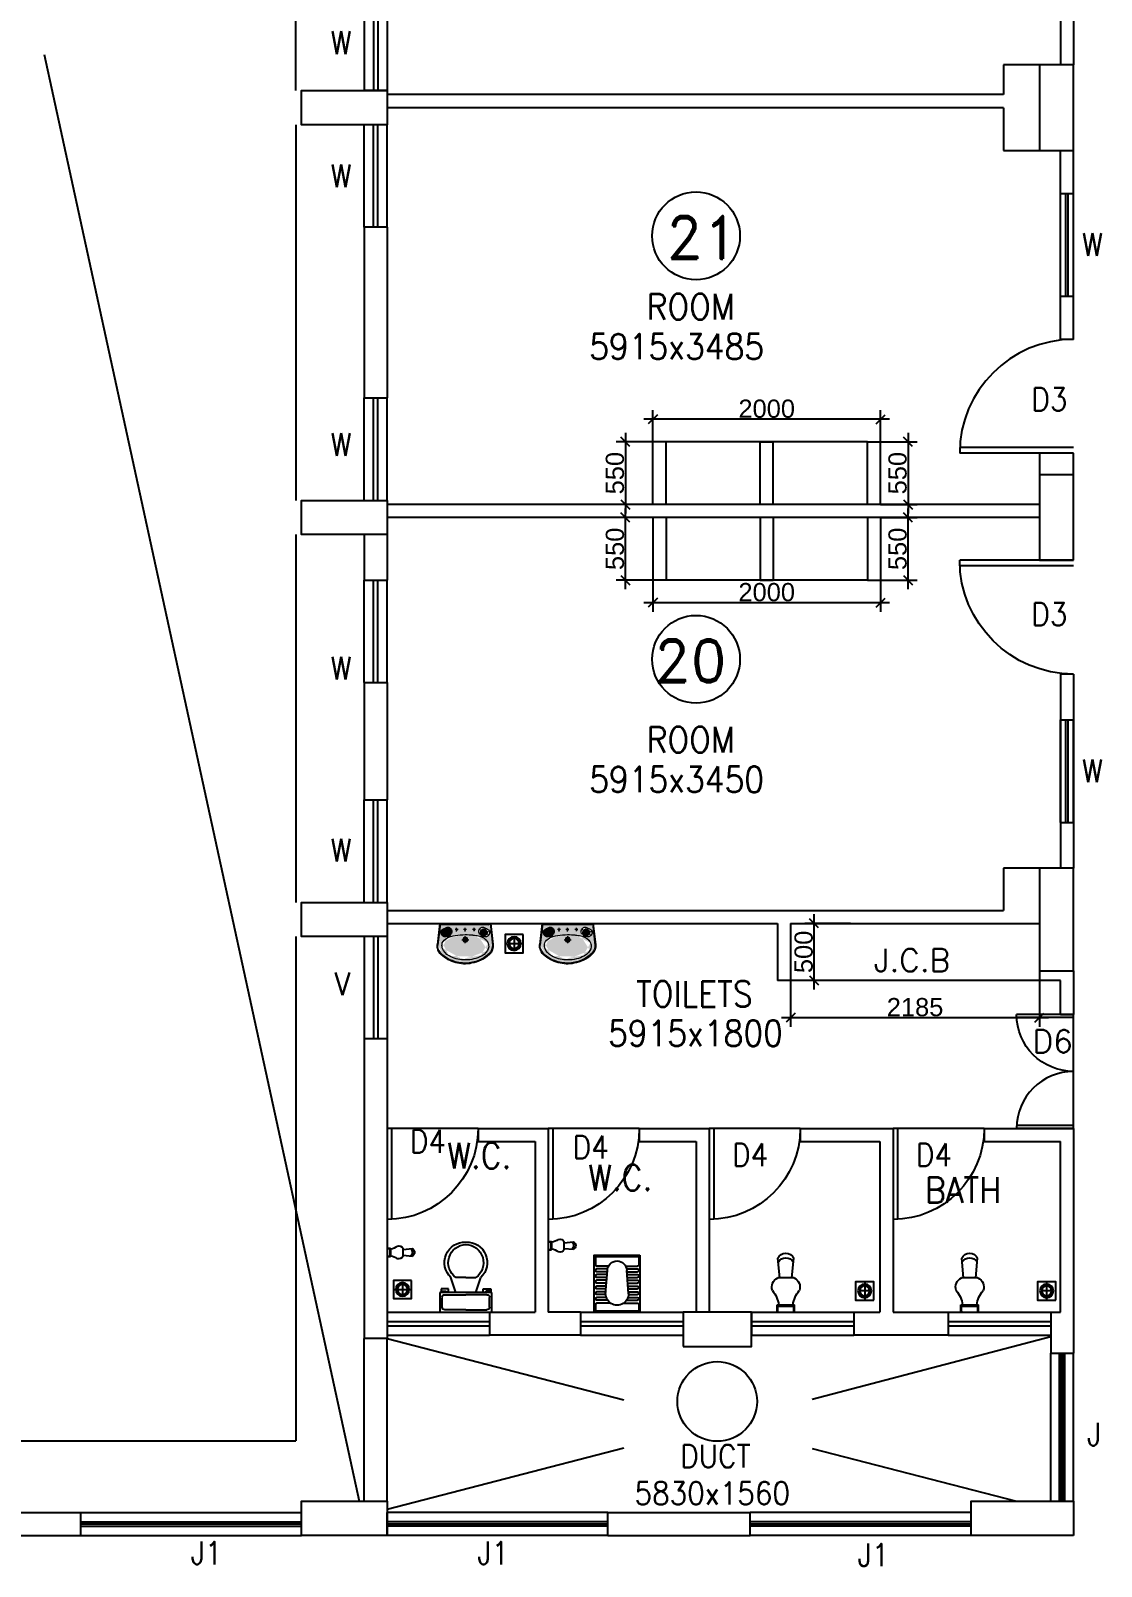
# Model space of a CAD drawing. Extents: x 10161149 to 10263331, y -3696053 to -3547728.
# Drawn here: x 10191881 to 10201285, y -3602214 to -3588727 of the extents above; entities that cross this region are included whole.
import ezdxf

# ---------------------------------------------------------------- set-up
doc = ezdxf.new("R2010")
doc.units = 0
doc.header["$MEASUREMENT"] = 0
doc.header["$PDMODE"] = 35
doc.linetypes.add('DASHED', pattern=[0.75, 0.5, -0.25])
doc.layers.get('0').update_dxf_attribs({"linetype": 'CONTINUOUS'})
doc.layers.get('Defpoints').update_dxf_attribs({"linetype": 'CONTINUOUS'})
for name, color, linetype in [('25', 6, 'CONTINUOUS'), ('35', 1, 'CONTINUOUS'), ('5', 3, 'CONTINUOUS'), ('COL', 2, 'CONTINUOUS'), ('DAS', 1, 'DASHED'), ('DIM', 8, 'CONTINUOUS'), ('dim1', 5, 'CONTINUOUS'), ('DOOR', 31, 'CONTINUOUS'), ('EWC', 5, 'CONTINUOUS'), ('Exi. Walls', 170, 'CONTINUOUS'), ('floor trap', 9, 'CONTINUOUS'), ('Furn-Hat', 145, 'CONTINUOUS'), ('GR', 1, 'CONTINUOUS'), ('SUNSHADE', 7, 'CONTINUOUS'), ('tap', 8, 'CONTINUOUS'), ('Toi-Euip', 8, 'CONTINUOUS'), ('TXW', 6, 'CONTINUOUS'), ('Venti', 161, 'CONTINUOUS'), ('waste water pipe', 180, 'CONTINUOUS'), ('Window', 4, 'CONTINUOUS')]:
    doc.layers.add(name, color=color, linetype=linetype)
doc.layers.add('toi-fix', color=46, linetype='CONTINUOUS', lineweight=18)
doc.styles.add('RD', font='ROMAND')
doc.styles.add('ROMANS', font='arial.ttf')
doc.styles.get("Standard").update_dxf_attribs({"font": 'romans.shx'})
doc.dimstyles.new('int. dim', dxfattribs={"dimtxt": 160, "dimasz": 80, "dimexe": 80, "dimexo": 0, "dimgap": 10, "dimtad": 1, "dimdec": 0, "dimzin": 12, "dimdsep": 46, "dimtxsty": 'ROMANS', "dimblk": 'OBLIQUE', "dimcen": 1.5, "dimdle": 80, "dimclrd": 5, "dimclre": 5, "dimclrt": 4, "dimadec": 0, "dimazin": 0, "dimtfac": 1, "dimtdec": 0, "dimtix": 1, "dimtmove": 2, "dimatfit": 3, "dimfxl": 1, "dimtolj": 1, "dimtzin": 0, "dimlwd": -1, "dimlwe": -1, "dimarcsym": 0})

# ---------------------------------------------------------------- blocks, each defined once
blk = doc.blocks.new('DOORP')
at = {"layer": 'DOOR'}
for p, q in [((0, 0), (0, 1)), ((0.05, 0), (0.05, 0.999))]:
    blk.add_line(p, q, dxfattribs=at)
at = {"layer": 'DOOR', "color": 145}
blk.add_arc((0, 0), 1, 0, 90, dxfattribs=at)
blk = doc.blocks.new('VENTP')
at = {"layer": 'Venti'}
for p, q in [((0, 0), (0, 1)), ((0, 1), (1, 1)), ((1, 0), (1, 1)), ((0, 0), (1, 0))]:
    blk.add_line(p, q, dxfattribs=at)
at = {"layer": 'Venti', "ltscale": 2}
for p, q in [((0, 0.6), (1, 0.6)), ((0, 0.4), (1, 0.4))]:
    blk.add_line(p, q, dxfattribs=at)
blk = doc.blocks.new('2')
at = {"layer": 'Furn-Hat'}
h = blk.add_hatch(color=200, dxfattribs=at)
h.set_gradient(color1=(176, 43, 238), color2=(222, 165, 248), one_color=1, tint=0.81, name='SPHERICAL')
edge = h.paths.add_edge_path()
edge.add_ellipse((0.83, 2.39), major_axis=(0, 2.74), ratio=1, start_angle=253.1333, end_angle=282.8458)
edge.add_ellipse((0.66, 2.28), major_axis=(0, 2.87), ratio=1, start_angle=226.9131, end_angle=256.353, ccw=False)
edge.add_ellipse((1.97, 1.03), major_axis=(0, 1.06), ratio=1, start_angle=191.403, end_angle=227.6151, ccw=False)
edge.add_ellipse((1.95, 0.79), major_axis=(-0.001, 0.832), ratio=1, start_angle=172.9435, end_angle=196.7003, ccw=False)
edge.add_line((1.85, -0.04), (0, 0.17))
edge.add_ellipse((-0.15, 0.37), major_axis=(0, 0.247), ratio=1, start_angle=216.2128, end_angle=239.0995)
edge.add_line((0.07, 0.24), (1.91, 0.03))
edge.add_ellipse((1.98, 0.81), major_axis=(0, 0.781), ratio=1, start_angle=174.8376, end_angle=213.1867)
edge.add_ellipse((1.82, 1.24), major_axis=(0, 1.23), ratio=1, start_angle=208.7339, end_angle=238.1069)
edge.add_ellipse((1.35, 1.89), major_axis=(0, 2), ratio=1, start_angle=229.2631, end_angle=252.9591)
edge.add_ellipse((0.45, 2.43), major_axis=(0, 3.03), ratio=1, start_angle=248.1478, end_angle=293.8025)
edge.add_ellipse((0.67, 2.61), major_axis=(0, 2.75), ratio=1, start_angle=292.3386, end_angle=313.7886)
edge.add_ellipse((1.96, 3.88), major_axis=(0.001, 0.944), ratio=1, start_angle=311.9795, end_angle=362.8452)
edge.add_line((1.91, 4.83), (0.06, 4.62))
edge.add_ellipse((-0.22, 4.44), major_axis=(0, 0.335), ratio=1, start_angle=301.9908, end_angle=318.3316)
edge.add_line((0, 4.69), (1.85, 4.9))
edge.add_ellipse((1.98, 3.91), major_axis=(0, 0.995), ratio=1, start_angle=311.3713, end_angle=367.5939, ccw=False)
edge.add_ellipse((0.6, 2.54), major_axis=(0, 2.94), ratio=1, start_angle=278.9603, end_angle=313.5987, ccw=False)
h = blk.add_hatch(color=200, dxfattribs=at)
h.set_gradient(color1=(176, 43, 238), color2=(222, 165, 248), one_color=1, tint=0.81, name='INVCYLINDER')
edge = h.paths.add_edge_path()
edge.add_ellipse((-0.15, 0.37), major_axis=(0, 0.247), ratio=1, start_angle=239.0995, end_angle=258.8462, ccw=False)
edge.add_line((0.07, 0.24), (0, 0.25))
edge.add_line((0, 0.25), (0, 4.61))
edge.add_line((0, 4.61), (0.06, 4.62))
edge.add_ellipse((-0.22, 4.44), major_axis=(0, 0.335), ratio=1, start_angle=279.6212, end_angle=301.9908, ccw=False)
edge.add_line((0.11, 4.5), (0.1, 0.32))
h = blk.add_hatch(color=201, dxfattribs=at)
h.set_gradient(color1=(213, 142, 246), color2=(222, 165, 248), one_color=1, tint=0.81, name='SPHERICAL')
edge = h.paths.add_edge_path()
edge.add_ellipse((-0.22, 4.44), major_axis=(0, 0.335), ratio=1, start_angle=279.6212, end_angle=301.9908)
edge.add_line((0.06, 4.62), (1.91, 4.83))
edge.add_ellipse((1.96, 3.88), major_axis=(0.001, 0.944), ratio=1, start_angle=311.9795, end_angle=362.8452, ccw=False)
edge.add_ellipse((0.67, 2.61), major_axis=(0, 2.75), ratio=1, start_angle=292.3386, end_angle=313.7886, ccw=False)
edge.add_ellipse((0.45, 2.43), major_axis=(0, 3.03), ratio=1, start_angle=248.1478, end_angle=293.8025, ccw=False)
edge.add_ellipse((1.35, 1.89), major_axis=(0, 2), ratio=1, start_angle=229.2631, end_angle=252.9591, ccw=False)
edge.add_ellipse((1.82, 1.24), major_axis=(0, 1.23), ratio=1, start_angle=208.7339, end_angle=238.1069, ccw=False)
edge.add_ellipse((1.98, 0.81), major_axis=(0, 0.781), ratio=1, start_angle=174.8376, end_angle=213.1867, ccw=False)
edge.add_line((1.91, 0.03), (0.07, 0.24))
edge.add_ellipse((-0.15, 0.37), major_axis=(0, 0.247), ratio=1, start_angle=239.0995, end_angle=258.8462)
edge.add_line((0.1, 0.32), (0.11, 4.5))
edge = h.paths.add_edge_path(flags=16)
edge.add_ellipse((0.54, 1.68), major_axis=(0.0002, 0.0643), ratio=1, start_angle=0, end_angle=360, ccw=False)
edge = h.paths.add_edge_path(flags=16)
edge.add_ellipse((0.75, 0.77), major_axis=(0.001, 0.492), ratio=1, start_angle=372.9151, end_angle=415.0496)
edge.add_ellipse((0.66, 0.93), major_axis=(0, 0.34), ratio=1, start_angle=68.6534, end_angle=118.0903)
edge.add_ellipse((1.55, 1.19), major_axis=(0, 1.26), ratio=1, start_angle=109.4436, end_angle=129.259)
edge.add_ellipse((0.76, 0.48), major_axis=(0, 0.207), ratio=1, start_angle=116.7852, end_angle=207.4853)
edge.add_ellipse((0.68, 0.84), major_axis=(0.003, 0.569), ratio=1, start_angle=198.6155, end_angle=235.2982)
edge.add_ellipse((1.01, 0.63), major_axis=(0, 0.179), ratio=1, start_angle=230.4595, end_angle=309.5311)
edge.add_arc((1.2, 0.8), 0.086, 143.8926, 223.9597, ccw=False)
edge.add_arc((1.21, 0.82), 0.0872, 59.6713, 155.4896, ccw=False)
edge.add_ellipse((2.73, 1.67), major_axis=(0, 1.67), ratio=1, start_angle=108.7156, end_angle=120.4399)
edge.add_ellipse((2.03, 1.15), major_axis=(0, 0.801), ratio=1, start_angle=113.6541, end_angle=156.3424)
edge.add_ellipse((1.91, 1.34), major_axis=(0, 0.947), ratio=1, start_angle=167.3152, end_angle=194.3844)
edge.add_ellipse((1.73, 1.61), major_axis=(0, 1.26), ratio=1, start_angle=199.4142, end_angle=242.3113)
edge.add_ellipse((0.73, 2.3), major_axis=(0, 2.47), ratio=1, start_angle=238.946, end_angle=269.4836)
edge.add_ellipse((0.23, 2.48), major_axis=(0, 2.98), ratio=1, start_angle=266.1625, end_angle=294.5971)
edge.add_ellipse((1.64, 3.2), major_axis=(0, 1.4), ratio=1, start_angle=291.6011, end_angle=328.054)
edge.add_ellipse((2, 3.79), major_axis=(0, 0.709), ratio=1, start_angle=327.5861, end_angle=383.2162)
edge.add_ellipse((2.18, 3.44), major_axis=(0, 1.1), ratio=1, start_angle=384.9893, end_angle=432.0066)
edge.add_arc((1.21, 4.06), 0.0773, 202.0693, 284.8477, ccw=False)
edge.add_arc((1.2, 4.08), 0.086, 136.0403, 216.1074, ccw=False)
edge.add_ellipse((1.01, 4.25), major_axis=(0, 0.179), ratio=1, start_angle=230.4689, end_angle=309.5405)
edge.add_ellipse((0.68, 4.04), major_axis=(-0.003, 0.569), ratio=1, start_angle=304.7018, end_angle=341.3845)
edge.add_ellipse((0.76, 4.4), major_axis=(0, 0.207), ratio=1, start_angle=332.4116, end_angle=423.1117)
edge.add_ellipse((1.55, 3.69), major_axis=(0.01, 1.26), ratio=1, start_angle=411.1189, end_angle=430.9342)
edge.add_ellipse((0.66, 3.95), major_axis=(0, 0.34), ratio=1, start_angle=61.9097, end_angle=111.3466)
edge.add_ellipse((0.75, 4.11), major_axis=(0.003, 0.492), ratio=1, start_angle=125.3669, end_angle=167.5014)
edge.add_ellipse((0.73, 3.94), major_axis=(0, 0.319), ratio=1, start_angle=163.9108, end_angle=209.8663)
edge.add_ellipse((1.14, 3.59), major_axis=(-0.002, 0.268), ratio=1, start_angle=387.9183, end_angle=433.2607, ccw=False)
edge.add_ellipse((1.07, 3.77), major_axis=(0, 0.0739), ratio=1, start_angle=281.3136, end_angle=401.6955, ccw=False)
edge.add_ellipse((2.18, 3.44), major_axis=(0, 1.1), ratio=1, start_angle=432.0066, end_angle=441.9912)
edge.add_ellipse((3.97, 2.89), major_axis=(0, 2.96), ratio=1, start_angle=436.108, end_angle=445.7027)
edge.add_ellipse((8.3, 2.4), major_axis=(0, 7.32), ratio=1, start_angle=444.4585, end_angle=449.7636)
edge.add_ellipse((8.98, 2.78), major_axis=(0.01, 8.01), ratio=1, start_angle=92.5395, end_angle=98.8367)
edge.add_ellipse((2.73, 1.67), major_axis=(0, 1.67), ratio=1, start_angle=94.0582, end_angle=108.7156)
edge.add_ellipse((1.07, 1.13), major_axis=(-0.0003, 0.0855), ratio=1, start_angle=142.4726, end_angle=276.6239, ccw=False)
edge.add_ellipse((1.14, 1.3), major_axis=(0.002, 0.268), ratio=1, start_angle=106.7393, end_angle=152.0817, ccw=False)
edge.add_ellipse((0.73, 0.94), major_axis=(-0.001, 0.319), ratio=1, start_angle=329.9021, end_angle=375.8576)
edge = h.paths.add_edge_path(flags=16)
edge.add_ellipse((0.54, 2.42), major_axis=(0.0008, 0.0643), ratio=1, start_angle=0, end_angle=360, ccw=False)
edge = h.paths.add_edge_path(flags=0)
edge.add_ellipse((1.43, 2.44), major_axis=(0, 0.216), ratio=1, start_angle=0, end_angle=360, ccw=False)
edge = h.paths.add_edge_path(flags=0)
edge.add_ellipse((1.43, 2.44), major_axis=(-0.001, 0.155), ratio=1, start_angle=0, end_angle=360, ccw=False)
edge = h.paths.add_edge_path(flags=0)
edge.add_ellipse((1.43, 2.44), major_axis=(0, 0.109), ratio=1, start_angle=0, end_angle=360, ccw=False)
edge = h.paths.add_edge_path(flags=16)
edge.add_ellipse((0.54, 3.22), major_axis=(0.0002, 0.0643), ratio=1, start_angle=0, end_angle=360, ccw=False)
h = blk.add_hatch(color=254, dxfattribs=at)
h.set_gradient(color1=(234, 198, 250), color2=(223, 166, 247), one_color=1, tint=0.81, name='SPHERICAL')
edge = h.paths.add_edge_path()
edge.add_ellipse((1.07, 3.77), major_axis=(0, 0.0739), ratio=1, start_angle=281.3136, end_angle=401.6955)
edge.add_ellipse((1.14, 3.59), major_axis=(-0.002, 0.268), ratio=1, start_angle=387.9183, end_angle=433.2607)
edge.add_ellipse((0.73, 3.94), major_axis=(0, 0.319), ratio=1, start_angle=163.9108, end_angle=209.8663, ccw=False)
edge.add_ellipse((0.75, 4.11), major_axis=(0.003, 0.492), ratio=1, start_angle=125.3669, end_angle=167.5014, ccw=False)
edge.add_ellipse((0.66, 3.95), major_axis=(0, 0.34), ratio=1, start_angle=61.9097, end_angle=111.3466, ccw=False)
edge.add_ellipse((1.55, 3.69), major_axis=(0.01, 1.26), ratio=1, start_angle=411.1189, end_angle=430.9342, ccw=False)
edge.add_ellipse((0.76, 4.4), major_axis=(0, 0.207), ratio=1, start_angle=332.4116, end_angle=423.1117, ccw=False)
edge.add_ellipse((0.68, 4.04), major_axis=(-0.003, 0.569), ratio=1, start_angle=304.7018, end_angle=341.3845, ccw=False)
edge.add_ellipse((1.01, 4.25), major_axis=(0, 0.179), ratio=1, start_angle=230.4689, end_angle=309.5405, ccw=False)
edge.add_arc((1.2, 4.08), 0.086, 136.0403, 216.1074)
edge.add_arc((1.21, 4.06), 0.0773, 202.0693, 284.8477)
edge.add_ellipse((2.18, 3.44), major_axis=(0, 1.1), ratio=1, start_angle=384.9893, end_angle=432.0066)
h = blk.add_hatch(color=254, dxfattribs=at)
h.set_gradient(color1=(234, 198, 250), color2=(223, 166, 247), one_color=1, tint=0.81, name='SPHERICAL')
edge = h.paths.add_edge_path()
edge.add_ellipse((1.64, 3.2), major_axis=(0, 1.4), ratio=1, start_angle=291.6011, end_angle=328.054)
edge.add_ellipse((0.23, 2.48), major_axis=(0, 2.98), ratio=1, start_angle=266.1625, end_angle=294.5971, ccw=False)
edge.add_ellipse((0.73, 2.3), major_axis=(0, 2.47), ratio=1, start_angle=238.946, end_angle=269.4836, ccw=False)
edge.add_ellipse((1.73, 1.61), major_axis=(0, 1.26), ratio=1, start_angle=199.4142, end_angle=242.3113, ccw=False)
edge.add_ellipse((1.91, 1.34), major_axis=(0, 0.947), ratio=1, start_angle=167.3152, end_angle=194.3844, ccw=False)
edge.add_ellipse((2.03, 1.15), major_axis=(0, 0.801), ratio=1, start_angle=113.6541, end_angle=156.3424, ccw=False)
edge.add_ellipse((2.73, 1.67), major_axis=(0, 1.67), ratio=1, start_angle=94.0582, end_angle=120.4399, ccw=False)
edge.add_ellipse((8.98, 2.78), major_axis=(0.01, 8.01), ratio=1, start_angle=92.5395, end_angle=98.8367, ccw=False)
edge.add_ellipse((8.3, 2.4), major_axis=(0, 7.32), ratio=1, start_angle=444.4585, end_angle=449.7636, ccw=False)
edge.add_ellipse((3.97, 2.89), major_axis=(0, 2.96), ratio=1, start_angle=436.108, end_angle=445.7027, ccw=False)
edge.add_ellipse((2.18, 3.44), major_axis=(0, 1.1), ratio=1, start_angle=384.9893, end_angle=441.9912, ccw=False)
edge.add_ellipse((2, 3.79), major_axis=(0, 0.709), ratio=1, start_angle=327.5861, end_angle=383.2162, ccw=False)
edge = h.paths.add_edge_path(flags=16)
edge.add_ellipse((1.43, 2.44), major_axis=(0, 0.216), ratio=1, start_angle=0, end_angle=360, ccw=False)
edge = h.paths.add_edge_path(flags=0)
edge.add_ellipse((1.43, 2.44), major_axis=(-0.001, 0.155), ratio=1, start_angle=0, end_angle=360, ccw=False)
edge = h.paths.add_edge_path(flags=0)
edge.add_ellipse((1.43, 2.44), major_axis=(0, 0.109), ratio=1, start_angle=0, end_angle=360, ccw=False)
h = blk.add_hatch(color=254, dxfattribs=at)
h.set_gradient(color1=(234, 198, 250), color2=(223, 166, 247), one_color=1, tint=0.81, name='SPHERICAL')
edge = h.paths.add_edge_path()
edge.add_ellipse((1.55, 1.19), major_axis=(0, 1.26), ratio=1, start_angle=109.4436, end_angle=129.259)
edge.add_ellipse((0.76, 0.48), major_axis=(0, 0.207), ratio=1, start_angle=116.7852, end_angle=207.4853)
edge.add_ellipse((0.68, 0.84), major_axis=(0.003, 0.569), ratio=1, start_angle=198.6155, end_angle=235.2982)
edge.add_ellipse((1.01, 0.63), major_axis=(0, 0.179), ratio=1, start_angle=230.4595, end_angle=309.5311)
edge.add_arc((1.2, 0.8), 0.086, 143.8926, 223.9597, ccw=False)
edge.add_arc((1.21, 0.82), 0.0872, 59.6713, 155.4896, ccw=False)
edge.add_ellipse((2.73, 1.67), major_axis=(0, 1.67), ratio=1, start_angle=108.7156, end_angle=120.4399, ccw=False)
edge.add_ellipse((1.07, 1.13), major_axis=(-0.0003, 0.0855), ratio=1, start_angle=142.4726, end_angle=276.6239, ccw=False)
edge.add_ellipse((1.14, 1.3), major_axis=(0.002, 0.268), ratio=1, start_angle=106.7393, end_angle=152.0817, ccw=False)
edge.add_ellipse((0.73, 0.94), major_axis=(-0.001, 0.319), ratio=1, start_angle=329.9021, end_angle=375.8576)
edge.add_ellipse((0.75, 0.77), major_axis=(0.001, 0.492), ratio=1, start_angle=372.9151, end_angle=415.0496)
edge.add_ellipse((0.66, 0.93), major_axis=(0, 0.34), ratio=1, start_angle=68.6534, end_angle=118.0903)
at = {"layer": 'toi-fix', "color": 7}
for p, q in [((0, 4.69), (1.85, 4.9)), ((0, 4.61), (1.91, 4.83)), ((0, 0.17), (0, 4.69)), ((0.1, 0.32), (0.11, 4.5)), ((0.67, 3.22), (0.39, 3.22)), ((0.54, 3.34), (0.54, 3.08)), ((1.43, 2.14), (1.43, 2.74)), ((0.72, 2.42), (0.39, 2.42)), ((0.72, 1.68), (0.39, 1.68)), ((0.54, 2.55), (0.54, 2.28)), ((0.54, 1.8), (0.54, 1.54)), ((1.73, 2.44), (1.12, 2.44)), ((0, 0.25), (1.91, 0.03)), ((0, 0.17), (1.85, -0.04))]:
    blk.add_line(p, q, dxfattribs=at)
at = {"layer": 'toi-fix', "color": 7, "extrusion": (0, 0, -1)}
for centre, major_axis, start_param, end_param in [((-0.22, 4.44), (0, 0.335), 0.727251, 1.402875), ((0.66, 3.95), (0, 0.34), 4.33982, 5.202657), ((1.55, 3.69), (0.01, 1.26), -1.238036, -0.892193), ((0.76, 4.4), (0, 0.207), -1.101507, 0.481509), ((0.68, 4.04), (-0.003, 0.569), 0.324902, 0.965135), ((2.18, 3.44), (0, 1.1), -1.431017, -0.436146), ((1.2, 4.08), (-0.0608, 0.0608), 4.867594, 6.265028), ((1.01, 4.25), (0, 0.179), 0.880684, 2.260744), ((2, 3.79), (0, 0.709), -0.405199, 0.56573), ((1.98, 3.91), (0, 0.995), -0.132539, 0.848731), ((1.96, 3.88), (0.001, 0.944), -0.049658, 0.838116), ((1.64, 3.2), (0, 1.4), 0.557563, 1.193786), ((0.67, 2.61), (0, 2.75), 0.806541, 1.180915), ((0.6, 2.54), (0, 2.94), 0.809856, 1.41441), ((0.75, 4.11), (0.003, 0.492), 3.359735, 4.09512), ((0.54, 3.22), (0.0002, 0.0643), 3.139035, 9.42222), ((0.73, 3.94), (0, 0.319), 2.620328, 3.422401), ((1.14, 3.59), (-0.002, 0.268), -1.278641, -0.487266), ((8.3, 2.4), (0, 7.32), -1.56667, -1.474079), ((1.07, 3.77), (0, 0.0739), -0.727724, 1.373337), ((3.97, 2.89), (0, 2.96), -1.495794, -1.328336), ((1.21, 4.06), (0.0547, 0.0547), 2.097053, 3.541809), ((0.23, 2.48), (0, 2.98), 1.141495, 1.637774), ((0.45, 2.43), (0, 3.03), 1.155365, 1.952189), ((0.83, 2.39), (0, 2.74), 1.346594, 1.865175), ((0.54, 1.68), (0.0002, 0.0643), 3.139035, 9.42222), ((0.54, 2.42), (0.0008, 0.0643), 3.12883, 9.412015), ((8.98, 2.78), (0.01, 8.01), 4.558159, 4.668067), ((2.73, 1.67), (0, 1.67), 4.181112, 4.641559), ((1.43, 2.44), (0, 0.216), 3.141254, 9.424439), ((1.43, 2.44), (-0.001, 0.155), 3.145308, 9.428493), ((1.43, 2.44), (0, 0.109), 3.142047372431534, 9.42523267961112), ((0.66, 2.28), (0, 2.87), 1.808981, 2.322804), ((0.73, 2.3), (0, 2.47), 1.579809, 2.112792), ((-0.15, 0.37), (0, 0.247), 1.765467, 2.50956), ((0.66, 0.93), (0, 0.34), 4.222121, 5.084958), ((0.75, 0.77), (0.001, 0.492), -0.960797, -0.225412), ((1.55, 1.19), (0, 1.26), 4.027191, 4.373034), ((0.76, 0.48), (0, 0.207), 2.661884, 4.2449), ((0.73, 0.94), (-0.001, 0.319), -0.276767, 0.525307), ((0.68, 0.84), (0.003, 0.569), 2.176458, 2.816691), ((1.14, 1.3), (0.002, 0.268), 3.628858, 4.420234), ((1.07, 1.13), (-0.0003, 0.0855), 1.455188, 3.796569), ((1.2, 0.8), (-0.0608, 0.0608), 4.730546, 6.12798), ((1.21, 0.82), (0.0617, 0.0617), 4.354779, 6.027124), ((1.01, 0.63), (0, 0.179), 0.880848, 2.260908), ((2.03, 1.15), (0, 0.801), 3.554495, 4.299548), ((1.91, 1.34), (0, 0.947), 2.890537, 3.362984), ((1.98, 0.81), (0, 0.781), 2.562376, 3.231693), ((1.73, 1.61), (0, 1.26), 2.054055, 2.802751), ((1.97, 1.03), (0, 1.06), 2.310552, 2.942572), ((1.82, 1.24), (0, 1.23), 2.127435, 2.640092), ((1.35, 1.89), (0, 2), 1.868215, 2.281789), ((1.95, 0.79), (-0.001, 0.832), 2.850118, 3.264751)]:
    blk.add_ellipse(centre, major_axis=major_axis, ratio=1, start_param=start_param, end_param=end_param, dxfattribs=at)
blk = doc.blocks.new('WINP')
at = {"layer": 'Window'}
for p, q in [((0, 0), (0, 1)), ((0, 1), (1, 1)), ((1, 0), (1, 1)), ((0, 0.6), (1, 0.6)), ((0, 0.4), (1, 0.4)), ((0, 0), (1, 0))]:
    blk.add_line(p, q, dxfattribs=at)
blk = doc.blocks.new('_Oblique')
at = {"color": 0, "linetype": 'ByBlock', "lineweight": -2}
blk.add_line((-0.5, -0.5), (0.5, 0.5), dxfattribs=at)
blk = doc.blocks.new('*D246')
at = {"layer": 'Defpoints', "color": 0, "lineweight": -3, "transparency": 16777216}
for p in [(10198762, -3596568), (10199083, -3596568), (10199083, -3597068)]:
    blk.add_point(p, dxfattribs=at)
at = {"layer": 'dim1', "color": 5, "transparency": 16777216}
for p, q in [((10199083, -3596568), (10198682, -3596568)), ((10198762, -3597148), (10198762, -3596488)), ((10199083, -3597068), (10198682, -3597068))]:
    blk.add_line(p, q, dxfattribs=at)
at = {"layer": 'dim1', "color": 5, "transparency": 16777216, "xscale": 80, "yscale": 80, "zscale": 80}
for p, rotation in [((10198762, -3596568), 90), ((10198762, -3597068), 270)]:
    blk.add_blockref('_Oblique', p, dxfattribs=dict(at, rotation=rotation))
at = {"layer": 'dim1', "color": 4, "transparency": 16777216, "insert": (10198671, -3596818), "char_height": 160, "attachment_point": 5, "rotation": 90, "style": 'ROMANS'}
blk.add_mtext('\\A1;500', dxfattribs=at)
blk = doc.blocks.new('*D247')
at = {"layer": 'Defpoints', "color": 0, "lineweight": -3, "transparency": 16777216}
for p in [(10199346, -3593003), (10199588, -3593003), (10199346, -3593553)]:
    blk.add_point(p, dxfattribs=at)
at = {"layer": 'dim1', "color": 5, "transparency": 16777216}
for p, q in [((10199588, -3593633), (10199588, -3592923)), ((10199346, -3593003), (10199668, -3593003)), ((10199346, -3593553), (10199668, -3593553))]:
    blk.add_line(p, q, dxfattribs=at)
at = {"layer": 'dim1', "color": 5, "transparency": 16777216, "xscale": 80, "yscale": 80, "zscale": 80}
for p, rotation in [((10199588, -3593003), 90), ((10199588, -3593553), 270)]:
    blk.add_blockref('_Oblique', p, dxfattribs=dict(at, rotation=rotation))
at = {"layer": 'dim1', "color": 4, "transparency": 16777216, "insert": (10199496, -3593278), "char_height": 160, "attachment_point": 5, "rotation": 90, "style": 'ROMANS'}
blk.add_mtext('\\A1;550', dxfattribs=at)
blk = doc.blocks.new('*D248')
at = {"layer": 'Defpoints', "color": 0, "lineweight": -3, "transparency": 16777216}
for p in [(10198556, -3597068), (10200741, -3597068), (10198556, -3597396)]:
    blk.add_point(p, dxfattribs=at)
at = {"layer": 'dim1', "color": 5, "transparency": 16777216}
for p, q in [((10198556, -3597068), (10198556, -3597476)), ((10200741, -3597068), (10200741, -3597476)), ((10200821, -3597396), (10198476, -3597396))]:
    blk.add_line(p, q, dxfattribs=at)
at = {"layer": 'dim1', "color": 5, "transparency": 16777216, "xscale": 80, "yscale": 80, "zscale": 80, "rotation": 180}
blk.add_blockref('_Oblique', (10198556, -3597396), dxfattribs=at)
at = {"layer": 'dim1', "color": 5, "transparency": 16777216, "xscale": 80, "yscale": 80, "zscale": 80}
blk.add_blockref('_Oblique', (10200741, -3597396), dxfattribs=at)
at = {"layer": 'dim1', "color": 4, "transparency": 16777216, "insert": (10199649, -3597304), "char_height": 160, "attachment_point": 5, "style": 'ROMANS'}
blk.add_mtext('\\A1;2185', dxfattribs=at)
blk = doc.blocks.new('A$C70ED7303')
at = {"layer": 'EWC', "color": 11}
for p, q in [((0, 0), (229, 0)), ((229, 0), (229, -174)), ((-229, 0), (0, 0)), ((-229, -174), (-229, 0)), ((-207, -44), (-207, -131)), ((0, -22), (-185, -22)), ((0, -22), (185, -22)), ((207, -44), (207, -131)), ((229, -174), (-229, -174)), ((-218, -207), (-218, -185)), ((-218, -185), (-174, -185)), ((-153, -207), (-218, -207)), ((-185, -153), (0, -153)), ((-174, -185), (-174, -174)), ((-153, -174), (-153, -207)), ((-87, -174), (-131, -305)), ((185, -153), (0, -153)), ((87, -174), (131, -305)), ((153, -174), (153, -207)), ((153, -207), (218, -207)), ((174, -185), (174, -174)), ((218, -185), (174, -185)), ((218, -207), (218, -185)), ((0, -305), (-87, -305)), ((0, -305), (87, -305))]:
    blk.add_line(p, q, dxfattribs=at)
for centre, major_axis, start_param, end_param in [((-188, -41), (13.6, -13.6), 2.214297, 4.068888), ((-188, -134), (-13.6, -13.6), 5.35589, 7.21048), ((188, -41), (13.6, -13.6), 0.643501, 2.498091), ((188, -134), (-13.6, -13.6), 0.643501, 2.498091), ((-7, -436), (-128, -128), 4.686239, 7.105146), ((5, -435), (-113, -113), 4.541602, 7.039318), ((7, -436), (56, -172), -0.351019, 2.067888), ((-5, -435), (-113, -113), 0.814663, 3.31238)]:
    blk.add_ellipse(centre, major_axis=major_axis, ratio=1, start_param=start_param, end_param=end_param, dxfattribs=at)
blk = doc.blocks.new('A$C0B5D0E53')
at = {"layer": 'tap', "color": 7}
for p, q in [((0, 10.6), (0, 46.6)), ((0, 46.6), (15.3, 46.6)), ((1.3, 45), (12.3, 45)), ((12.3, 10.6), (12.3, 46.6)), ((15.3, 10.7), (15.3, 46.6)), ((70.5, 45.4), (70.5, 11.9)), ((70.5, 41), (110.5, 44.7)), ((0, 10.6), (12.3, 10.6)), ((1.3, 12.1), (12.3, 12.1)), ((12.3, 10.7), (15.3, 10.7)), ((70.5, 16.2), (110.5, 12.2))]:
    blk.add_line(p, q, dxfattribs=at)
for centre, radius, start, end in [((2.5, 42.7), 2.66, 117.11, 161.7293), ((8.1, 99), 56.2, 277.358, 310.4214), ((51.6, 36.7), 20.8, 24.7259, 109.7544), ((93.9, 28.5), 17.7, 301.8025, 58.5186), ((103.5, 28.5), 17.7, 293.45, 66.55), ((2.5, 14.5), 2.66, 198.2707, 242.89), ((8.1, -41.8), 56.2, 49.5786, 82.642), ((51.6, 20.6), 20.8, 250.2456, 335.2741)]:
    blk.add_arc(centre, radius, start, end, dxfattribs=at)
blk = doc.blocks.new('FT')
at = {"layer": 'floor trap', "color": 7}
for p, q in [((0, 40), (10, 40)), ((16.3, 40), (63.8, 40)), ((40, 16.3), (40, 63.7)), ((70, 40), (80, 40))]:
    blk.add_line(p, q, dxfattribs=at)
at = {"layer": 'floor trap', "color": 7, "ltscale": 100}
blk.add_lwpolyline([(80, 0), (0, 0), (0, 80), (80, 80)], close=True, dxfattribs=at)
at = {"layer": 'floor trap', "color": 7}
for radius in [30, 23.7, 21.9]:
    blk.add_circle((40, 40), radius, dxfattribs=at)
blk = doc.blocks.new('3')
at = {"layer": 'Toi-Euip'}
for p, q in [((-3.8, 4.1), (-3.8, 4.6)), ((-0.1, 4.7), (-3.7, 4.7)), ((0, 4.1), (0, 4.6)), ((-3.8, 3.6), (-3.8, 3.65)), ((-3.8, 3.1), (-3.8, 3.15)), ((-2.47, 4), (-3.7, 4)), ((-2.72, 3.75), (-3.7, 3.75)), ((-2.85, 3.5), (-3.7, 3.5)), ((-2.9, 3.25), (-3.7, 3.25)), ((-2.89, 3), (-3.7, 3)), ((-2.87, 2.75), (-3.7, 2.75)), ((-2.9, 3.18), (-2.75, 1.15)), ((-1.33, 4), (-0.1, 4)), ((-1.08, 3.75), (-0.1, 3.75)), ((-0.9, 3.18), (-1.05, 1.15)), ((-0.95, 3.5), (-0.1, 3.5)), ((-0.93, 2.75), (-0.1, 2.75)), ((-0.91, 3), (-0.1, 3)), ((-0.9, 3.25), (-0.1, 3.25)), ((0, 3.6), (0, 3.65)), ((0, 3.1), (0, 3.15)), ((-3.8, 2.6), (-3.8, 2.65)), ((-3.8, 2.1), (-3.8, 2.15)), ((-3.8, 1.6), (-3.8, 1.65)), ((-2.85, 2.5), (-3.7, 2.5)), ((-2.83, 2.25), (-3.7, 2.25)), ((-2.81, 2), (-3.7, 2)), ((-2.79, 1.75), (-3.7, 1.75)), ((-2.78, 1.5), (-3.7, 1.5)), ((-1.02, 1.5), (-0.1, 1.5)), ((-1.01, 1.75), (-0.1, 1.75)), ((-0.99, 2), (-0.1, 2)), ((-0.97, 2.25), (-0.1, 2.25)), ((-0.95, 2.5), (-0.1, 2.5)), ((0, 2.6), (0, 2.65)), ((0, 2.1), (0, 2.15)), ((0, 1.6), (0, 1.65)), ((-3.8, 1.1), (-3.8, 1.15)), ((-3.8, 0), (-3.8, 0.65)), ((-2.76, 1.25), (-3.7, 1.25)), ((-2.74, 1), (-3.7, 1)), ((-2.65, 0.75), (-3.7, 0.75)), ((-1.15, 0.75), (-0.1, 0.75)), ((-1.06, 1), (-0.1, 1)), ((-1.04, 1.25), (-0.1, 1.25)), ((0, 1.1), (0, 1.15)), ((0, 0), (0, 0.65)), ((-3.7, -0.1), (-0.1, -0.1))]:
    blk.add_line(p, q, dxfattribs=at)
blk.add_lwpolyline([(0.1, -0.2), (0.1, 4.8), (-3.9, 4.8), (-3.9, -0.2)], close=True, dxfattribs=at)
for centre, radius, start, end in [((-3.7, 4.6), 0.1, 90, 180), ((-3.7, 4.1), 0.1, 180, 270), ((-1.9, 3.18), 1, 351.5502, 188.4498), ((-0.1, 4.6), 0.1, 0, 90), ((-0.1, 4.1), 0.1, 270, 0), ((-3.7, 3.65), 0.1, 90, 180), ((-3.7, 3.6), 0.1, 180, 270), ((-3.7, 3.15), 0.1, 90, 180), ((-3.7, 3.1), 0.1, 180, 270), ((-3.7, 2.65), 0.1, 90, 180), ((-0.1, 3.65), 0.1, 0, 90), ((-0.1, 3.6), 0.1, 270, 0), ((-0.1, 3.15), 0.1, 0, 90), ((-0.1, 3.1), 0.1, 270, 0), ((-0.1, 2.65), 0.1, 0, 90), ((-3.7, 2.6), 0.1, 180, 270), ((-3.7, 2.15), 0.1, 90, 180), ((-3.7, 2.1), 0.1, 180, 270), ((-3.7, 1.65), 0.1, 90, 180), ((-3.7, 1.6), 0.1, 180, 270), ((-0.1, 2.6), 0.1, 270, 0), ((-0.1, 2.15), 0.1, 0, 90), ((-0.1, 2.1), 0.1, 270, 0), ((-0.1, 1.65), 0.1, 0, 90), ((-0.1, 1.6), 0.1, 270, 0), ((-3.7, 1.15), 0.1, 90, 180), ((-3.7, 1.1), 0.1, 180, 270), ((-3.7, 0.65), 0.1, 90, 180), ((-3.7, 0), 0.1, 180, 270.0031), ((-1.9, 1.15), 0.85, 180, 0), ((-0.1, 1.15), 0.1, 0, 90), ((-0.1, 1.1), 0.1, 270, 0), ((-0.1, 0.65), 0.1, 0, 90), ((-0.1, 0), 0.1, 270, 0)]:
    blk.add_arc(centre, radius, start, end, dxfattribs=at)
blk = doc.blocks.new('*D249')
at = {"layer": 'Defpoints', "color": 0, "lineweight": -3, "transparency": 16777216}
for p in [(10197105, -3593003), (10197346, -3593003), (10197346, -3593553)]:
    blk.add_point(p, dxfattribs=at)
at = {"layer": 'dim1', "color": 5, "transparency": 16777216}
for p, q in [((10197105, -3593633), (10197105, -3592923)), ((10197346, -3593003), (10197025, -3593003)), ((10197346, -3593553), (10197025, -3593553))]:
    blk.add_line(p, q, dxfattribs=at)
at = {"layer": 'dim1', "color": 5, "transparency": 16777216, "xscale": 80, "yscale": 80, "zscale": 80}
for p, rotation in [((10197105, -3593003), 90), ((10197105, -3593553), 270)]:
    blk.add_blockref('_Oblique', p, dxfattribs=dict(at, rotation=rotation))
at = {"layer": 'dim1', "color": 4, "transparency": 16777216, "insert": (10197013, -3593278), "char_height": 160, "attachment_point": 5, "rotation": 90, "style": 'ROMANS'}
blk.add_mtext('\\A1;550', dxfattribs=at)
blk = doc.blocks.new('*D250')
at = {"layer": 'Defpoints', "color": 0, "lineweight": -3, "transparency": 16777216}
for p in [(10197346, -3593553), (10199346, -3593553), (10197346, -3593751)]:
    blk.add_point(p, dxfattribs=at)
at = {"layer": 'dim1', "color": 5, "transparency": 16777216}
for p, q in [((10197346, -3593553), (10197346, -3593831)), ((10199346, -3593553), (10199346, -3593831)), ((10199426, -3593751), (10197266, -3593751))]:
    blk.add_line(p, q, dxfattribs=at)
at = {"layer": 'dim1', "color": 5, "transparency": 16777216, "xscale": 80, "yscale": 80, "zscale": 80, "rotation": 180}
blk.add_blockref('_Oblique', (10197346, -3593751), dxfattribs=at)
at = {"layer": 'dim1', "color": 5, "transparency": 16777216, "xscale": 80, "yscale": 80, "zscale": 80}
blk.add_blockref('_Oblique', (10199346, -3593751), dxfattribs=at)
at = {"layer": 'dim1', "color": 4, "transparency": 16777216, "insert": (10198346, -3593659), "char_height": 160, "attachment_point": 5, "style": 'ROMANS'}
blk.add_mtext('\\A1;2000', dxfattribs=at)
blk = doc.blocks.new('*D251')
at = {"layer": 'Defpoints', "color": 0, "lineweight": -3, "transparency": 16777216}
for p in [(10199346, -3592338), (10199346, -3592888), (10199588, -3592888)]:
    blk.add_point(p, dxfattribs=at)
at = {"layer": 'dim1', "color": 5, "transparency": 16777216}
for p, q in [((10199588, -3592258), (10199588, -3592968)), ((10199346, -3592338), (10199668, -3592338)), ((10199346, -3592888), (10199668, -3592888))]:
    blk.add_line(p, q, dxfattribs=at)
at = {"layer": 'dim1', "color": 5, "transparency": 16777216, "xscale": 80, "yscale": 80, "zscale": 80}
for p, rotation in [((10199588, -3592338), 90), ((10199588, -3592888), 270)]:
    blk.add_blockref('_Oblique', p, dxfattribs=dict(at, rotation=rotation))
at = {"layer": 'dim1', "color": 4, "transparency": 16777216, "insert": (10199496, -3592613), "char_height": 160, "attachment_point": 5, "rotation": 90, "style": 'ROMANS'}
blk.add_mtext('\\A1;550', dxfattribs=at)
blk = doc.blocks.new('*D252')
at = {"layer": 'Defpoints', "color": 0, "lineweight": -3, "transparency": 16777216}
for p in [(10197346, -3592338), (10197105, -3592888), (10197346, -3592888)]:
    blk.add_point(p, dxfattribs=at)
at = {"layer": 'dim1', "color": 5, "transparency": 16777216}
for p, q in [((10197105, -3592258), (10197105, -3592968)), ((10197346, -3592338), (10197025, -3592338)), ((10197346, -3592888), (10197025, -3592888))]:
    blk.add_line(p, q, dxfattribs=at)
at = {"layer": 'dim1', "color": 5, "transparency": 16777216, "xscale": 80, "yscale": 80, "zscale": 80}
for p, rotation in [((10197105, -3592338), 90), ((10197105, -3592888), 270)]:
    blk.add_blockref('_Oblique', p, dxfattribs=dict(at, rotation=rotation))
at = {"layer": 'dim1', "color": 4, "transparency": 16777216, "insert": (10197013, -3592613), "char_height": 160, "attachment_point": 5, "rotation": 90, "style": 'ROMANS'}
blk.add_mtext('\\A1;550', dxfattribs=at)
blk = doc.blocks.new('*D253')
at = {"layer": 'Defpoints', "color": 0, "lineweight": -3, "transparency": 16777216}
for p in [(10197346, -3592140), (10197346, -3592338), (10199346, -3592338)]:
    blk.add_point(p, dxfattribs=at)
at = {"layer": 'dim1', "color": 5, "transparency": 16777216}
for p, q in [((10199426, -3592140), (10197266, -3592140)), ((10197346, -3592338), (10197346, -3592060)), ((10199346, -3592338), (10199346, -3592060))]:
    blk.add_line(p, q, dxfattribs=at)
at = {"layer": 'dim1', "color": 5, "transparency": 16777216, "xscale": 80, "yscale": 80, "zscale": 80, "rotation": 180}
blk.add_blockref('_Oblique', (10197346, -3592140), dxfattribs=at)
at = {"layer": 'dim1', "color": 5, "transparency": 16777216, "xscale": 80, "yscale": 80, "zscale": 80}
blk.add_blockref('_Oblique', (10199346, -3592140), dxfattribs=at)
at = {"layer": 'dim1', "color": 4, "transparency": 16777216, "insert": (10198346, -3592048), "char_height": 160, "attachment_point": 5, "style": 'ROMANS'}
blk.add_mtext('\\A1;2000', dxfattribs=at)

msp = doc.modelspace()

# ---------------------------------------------------------------- linework, layer by layer
at = {"layer": '25'}
for p, q in [((10191998.4, -3588936.9), (10194765.8, -3601643)), ((10191998.4, -3588936.9), (10194765.8, -3601643)), ((10199231.4, -3592338), (10197461.4, -3592338)), ((10199231.4, -3593553), (10197461.4, -3593553)), ((10201041, -3598368), (10201041, -3597368)), ((10195811, -3598368), (10195011, -3598368)), ((10197226, -3598368), (10196426, -3598368)), ((10198641, -3598368), (10197841, -3598368)), ((10200256, -3598368), (10199456, -3598368)), ((10195011, -3600213), (10197092.4, -3600751.3)), ((10198744.1, -3600747.5), (10200841, -3600196.8)), ((10200841, -3601643), (10200841, -3600343)), ((10200918, -3601643), (10200918, -3600343)), ((10200964, -3601643), (10200964, -3600343)), ((10201041, -3601643), (10201041, -3600343)), ((10195011, -3601713), (10197092.4, -3601174.7)), ((10198744.1, -3601178.4), (10200540.3, -3601643)), ((10192321, -3601743), (10194261, -3601743)), ((10196951, -3601743), (10195011, -3601743)), ((10200141, -3601743), (10198201, -3601743)), ((10192321, -3601823), (10194261, -3601823)), ((10192321, -3601863), (10194261, -3601863)), ((10196951, -3601823), (10195011, -3601823)), ((10196951, -3601863), (10195011, -3601863)), ((10200141, -3601823), (10198201, -3601823)), ((10200141, -3601863), (10198201, -3601863)), ((10192321, -3601943), (10194261, -3601943)), ((10196951, -3601943), (10195011, -3601943)), ((10200141, -3601943), (10198201, -3601943))]:
    msp.add_line(p, q, dxfattribs=at)
for centre in [(10197725.3, -3590528.8), (10197725.3, -3594248.1)]:
    msp.add_circle(centre, 385.6, dxfattribs=at)
at = {"layer": 'COL', "color": 2}
for points in [[(10201041, -3589778), (10201041, -3589028), (10200741, -3589028), (10200741, -3589778)], [(10195011, -3589553), (10194261, -3589553), (10194261, -3589253), (10195011, -3589253)], [(10201041, -3593378), (10201041, -3592628), (10200741, -3592628), (10200741, -3593378)], [(10195011, -3593153), (10194261, -3593153), (10194261, -3592853), (10195011, -3592853)], [(10201041, -3596983), (10201041, -3596083), (10200741, -3596083), (10200741, -3596983)], [(10195011, -3596683), (10194261, -3596683), (10194261, -3596383), (10195011, -3596383)], [(10197611, -3600283), (10198211, -3600283), (10198211, -3599983), (10197611, -3599983)], [(10195011, -3601943), (10194261, -3601943), (10194261, -3601643), (10195011, -3601643)], [(10201041, -3601943), (10200141, -3601943), (10200141, -3601643), (10201041, -3601643)]]:
    msp.add_lwpolyline(points, close=True, dxfattribs=at)
at = {"layer": 'DAS', "linetype": 'Continuous'}
for p, q in [((10194211, -3589253), (10194211, -3585953)), ((10194211, -3589553), (10194211, -3592853)), ((10194211, -3593153), (10194211, -3596383)), ((10194211, -3596683), (10194211, -3601113)), ((10194811, -3601643), (10194811, -3600213)), ((10195011, -3601643), (10195011, -3600213)), ((10189551, -3601113), (10194211, -3601113))]:
    msp.add_line(p, q, dxfattribs=at)
for points, const_width in [([(10200941, -3601643), (10200941, -3600343)], 46), ([(10194261, -3601843), (10192321, -3601843)], 20), ([(10195011, -3601843), (10196951, -3601843)], 20), ([(10198201, -3601843), (10200141, -3601843)], 20)]:
    msp.add_lwpolyline(points, dxfattribs=dict(at, const_width=const_width))
at = {"layer": 'Exi. Walls'}
for p, q in [((10200926, -3587253), (10200926, -3589028)), ((10201041, -3587253), (10201041, -3589028)), ((10200741, -3589028), (10200426, -3589028)), ((10200426, -3589028), (10200426, -3589288)), ((10200426, -3589288), (10195011, -3589288)), ((10200426, -3589403), (10195011, -3589403)), ((10200426, -3589403), (10200426, -3589778)), ((10200426, -3589778), (10200741, -3589778)), ((10200926, -3591438), (10200926, -3589778)), ((10201041, -3591438), (10201041, -3589778)), ((10194811, -3590453), (10194811, -3591953)), ((10195011, -3590453), (10195011, -3591953)), ((10201041, -3591438), (10200926, -3591438)), ((10197346.4, -3592888), (10197346.4, -3592338)), ((10197461.4, -3592338), (10197346.4, -3592338)), ((10197461.4, -3592888), (10197461.4, -3592338)), ((10198288.9, -3592888), (10198288.9, -3592338)), ((10198288.9, -3592338), (10198403.9, -3592338)), ((10198403.9, -3592888), (10198403.9, -3592338)), ((10199231.4, -3592888), (10199231.4, -3592338)), ((10199231.4, -3592338), (10199346.4, -3592338)), ((10199346.4, -3592888), (10199346.4, -3592338)), ((10201041, -3592438), (10200741, -3592438)), ((10200741, -3592438), (10200741, -3592628)), ((10201041, -3592628), (10201041, -3592438)), ((10199626, -3592888), (10195011, -3592888)), ((10200741, -3592888), (10195011, -3592888)), ((10197061.3, -3593003), (10195011, -3593003)), ((10197061.3, -3593003), (10195011, -3593003)), ((10198946.3, -3593003), (10197176.3, -3593003)), ((10200741, -3593003), (10197176.3, -3593003)), ((10197346.4, -3593003), (10197346.4, -3593553)), ((10197461.4, -3593003), (10197461.4, -3593553)), ((10198288.9, -3593003), (10198288.9, -3593553)), ((10198403.9, -3593003), (10198403.9, -3593553)), ((10199231.4, -3593003), (10199231.4, -3593553)), ((10199346.4, -3593003), (10199346.4, -3593553)), ((10194811, -3593153), (10194811, -3593553)), ((10195011, -3593153), (10195011, -3593553)), ((10197461.4, -3593553), (10197346.4, -3593553)), ((10198288.9, -3593553), (10198403.9, -3593553)), ((10199231.4, -3593553), (10199346.4, -3593553)), ((10194811, -3594453), (10194811, -3595483)), ((10195011, -3594453), (10195011, -3595483)), ((10200926, -3594378), (10200926, -3596083)), ((10201041, -3594378), (10200926, -3594378)), ((10201041, -3594378), (10201041, -3596083)), ((10200741, -3596083), (10200426, -3596083)), ((10200426, -3596083), (10200426, -3596453)), ((10195011, -3596453), (10200426, -3596453)), ((10195011, -3596568), (10198441, -3596568)), ((10198441, -3596568), (10198441, -3597068)), ((10198556, -3596568), (10198556, -3597068)), ((10198556, -3596568), (10200741, -3596568)), ((10200741, -3596983), (10200741, -3597068)), ((10201041, -3596983), (10201041, -3597368)), ((10198556, -3597068), (10198441, -3597068)), ((10200926, -3597068), (10200741, -3597068)), ((10200926, -3597368), (10200926, -3597068)), ((10200926, -3597368), (10201041, -3597368)), ((10194811, -3597583), (10194811, -3600213)), ((10195011, -3597583), (10195011, -3599983)), ((10195811, -3598368), (10195811, -3598483)), ((10195811, -3598368), (10196426, -3598368)), ((10196426, -3598368), (10196426, -3599983)), ((10197226, -3598368), (10197226, -3598483)), ((10197226, -3598368), (10197841, -3598368)), ((10197841, -3598368), (10197841, -3599983)), ((10198641, -3598368), (10199456, -3598368)), ((10198641, -3598368), (10198641, -3598483)), ((10199456, -3598368), (10199456, -3599983)), ((10200256, -3598368), (10201041, -3598368)), ((10200256, -3598368), (10200256, -3598483)), ((10201041, -3598368), (10201041, -3600343)), ((10195811, -3598483), (10196311, -3598483)), ((10196311, -3598483), (10196311, -3599983)), ((10197226, -3598483), (10197726, -3598483)), ((10197726, -3598483), (10197726, -3599983)), ((10198641, -3598483), (10199341, -3598483)), ((10199341, -3598483), (10199341, -3599983)), ((10200256, -3598483), (10200926, -3598483)), ((10200926, -3599983), (10200926, -3598483)), ((10195911, -3599983), (10196311, -3599983)), ((10196711, -3599983), (10196426, -3599983)), ((10199111, -3599983), (10199341, -3599983)), ((10199456, -3599983), (10199941, -3599983)), ((10200841, -3599983), (10200926, -3599983)), ((10195011, -3600213), (10194811, -3600213)), ((10195011, -3600183), (10195011, -3600213)), ((10196711, -3600183), (10195911, -3600183)), ((10199941, -3600183), (10199111, -3600183)), ((10200841, -3600183), (10200841, -3600343)), ((10200841, -3600343), (10201041, -3600343)), ((10191441, -3601743), (10192321, -3601743)), ((10192321, -3601943), (10192321, -3601743)), ((10194261, -3601943), (10194261, -3601743)), ((10195011, -3601943), (10195011, -3601743)), ((10196951, -3601943), (10196951, -3601743)), ((10196951, -3601743), (10198201, -3601743)), ((10198201, -3601943), (10198201, -3601743)), ((10200141, -3601943), (10200141, -3601743)), ((10200811, -3601643), (10201041, -3601643)), ((10191441, -3601943), (10192321, -3601943)), ((10196951, -3601943), (10198201, -3601943))]:
    msp.add_line(p, q, dxfattribs=at)
at = {"layer": 'GR'}
msp.add_circle((10197911, -3600766.7), 350, dxfattribs=at)
at = {"layer": 'TXW'}
msp.add_line((10200741, -3597068), (10198556, -3597068), dxfattribs=at)

# ---------------------------------------------------------------- block references
at = {"layer": '5'}
for name, p, xscale, yscale, zscale, rotation in [('WINP', (10195011, -3588353), -900, 200, 900, 90), ('WINP', (10195011, -3590453), 900, 200, 900, 90), ('WINP', (10200926, -3591058), -900, 115, 900, 270), ('DOORP', (10201041, -3592438), 1000, 1000, 1000, 90), ('WINP', (10194811, -3592853), -900, 200, 900, 270), ('DOORP', (10201041, -3593378), -1000, 1000, 1000, 90), ('WINP', (10194811, -3594453), -900, 200, 900, 270), ('WINP', (10200926, -3595680.5), -900, 115, 900, 270), ('WINP', (10194811, -3596383), -900, 200, 900, 270), ('DOORP', (10201041, -3597368), -500, 500, 500, 90), ('DOORP', (10201041, -3598368), 500, 500, 500, 90), ('DOORP', (10195011, -3598368), -800, 800, 800, 180), ('DOORP', (10196426, -3598368), -800, 800, 800, 180), ('DOORP', (10197841, -3598368), -800, 800, 800, 180), ('DOORP', (10199456, -3598368), -800, 800, 800, 180)]:
    msp.add_blockref(name, p, dxfattribs=dict(at, xscale=xscale, yscale=yscale, zscale=zscale, rotation=rotation))
at = {"layer": 'DIM', "linetype": 'Continuous', "xscale": -900, "yscale": 200, "zscale": 900}
for p, rotation in [((10195011, -3596683), 90), ((10196711, -3599983), 180), ((10198211, -3599983), 180), ((10199941, -3599983), 180)]:
    msp.add_blockref('VENTP', p, dxfattribs=dict(at, rotation=rotation))
at = {"layer": 'dim1', "xscale": 100, "yscale": 100, "zscale": 100, "rotation": 270}
for p in [(10195454.4, -3596568), (10196354, -3596568)]:
    msp.add_blockref('2', p, dxfattribs=at)
at = {"layer": 'SUNSHADE', "linetype": 'Continuous', "xscale": -100.1893939375877, "yscale": 100.1893939394504, "zscale": 100.189393939394, "rotation": 180}
msp.add_blockref('3', (10197221.8, -3599502.1), dxfattribs=at)
at = {"layer": 'Toi-Euip', "xscale": -2, "yscale": 2, "zscale": 2}
for p, rotation in [((10196047.4, -3596664.9), 180), ((10195066.8, -3599703), 180), ((10199286.6, -3599715.6), 90), ((10200884.9, -3599715.7), 90)]:
    msp.add_blockref('FT', p, dxfattribs=dict(at, rotation=rotation))
at = {"layer": 'Toi-Euip', "ltscale": 100}
for p, xscale, yscale, zscale, rotation in [((10195011, -3599400), -2, 2, 2, 180), ((10196426, -3599340.6), -2, 2, 2, 180), ((10198391.4, -3599983), -4.288312984630466, 4.288312984630466, 4.288312984640394, 270), ((10200006.4, -3599983), -4.288312984630466, 4.288312984630466, 4.288312984640394, 270)]:
    msp.add_blockref('A$C0B5D0E53', p, dxfattribs=dict(at, xscale=xscale, yscale=yscale, zscale=zscale, rotation=rotation))
at = {"layer": 'toi-fix', "linetype": 'Continuous', "xscale": -1, "rotation": 180}
msp.add_blockref('A$C70ED7303', (10195703.4, -3599983), dxfattribs=at)
at = {"layer": 'waste water pipe', "linetype": 'Continuous', "xscale": -900, "yscale": 200, "zscale": 900, "rotation": 180}
msp.add_blockref('VENTP', (10195011, -3599983), dxfattribs=at)

# ---------------------------------------------------------------- texts
at = {"layer": '35', "style": 'RD'}
for s, p in [('21', (10197460.9, -3590729.7)), ('20', (10197353.8, -3594449))]:
    msp.add_text(s, height=375, dxfattribs=at).set_placement(p)
at = {"layer": 'TXW', "width": 0.9}
for s, height, p in [('W', 200, (10194515.8, -3588931.7)), ('W', 200, (10194515.8, -3590100.9)), ('W', 200, (10201115.2, -3590704.7)), ('ROOM', 225, (10197291.7, -3591264)), ('5915x3485', 225, (10196787, -3591613)), ('D3', 200, (10200671.4, -3592064.4)), ('W', 200, (10194515.8, -3592461.3)), ('D3', 200, (10200671.4, -3593951.5)), ('W', 200, (10194515.8, -3594425.4)), ('ROOM', 225, (10197291.7, -3595066.9)), ('W', 200, (10201115.2, -3595327.2)), ('5915x3450', 225, (10196787, -3595415.9)), ('W', 200, (10194515.8, -3596024.6)), ('V', 200, (10194550.1, -3597198.3)), ('TOILETS', 225, (10197198.1, -3597299.2)), ('5915x1800', 225, (10196952.4, -3597644.9)), ('D4', 200, (10195212.5, -3598582.1)), ('W.C.', 225, (10195538.7, -3598719.3)), ('D4', 200, (10196642.5, -3598632.6)), ('D4', 200, (10198042.5, -3598700.6)), ('D4', 200, (10199657.5, -3598700.6)), ('W.C.', 225, (10196777, -3598913.8)), ('BATH', 225, (10199735.6, -3599022.7)), ('J', 200, (10201160.7, -3601155.5)), ('DUCT', 200, (10197587, -3601346.6)), ('5830x1560', 200, (10197185.1, -3601673)), ('J1', 200, (10193287.5, -3602197.2)), ('J1', 200, (10195804.5, -3602197.2)), ('J1', 200, (10199145, -3602214.2))]:
    msp.add_text(s, height=height, dxfattribs=at).set_placement(p)
at = {"layer": 'TXW'}
for s, p in [('J.C.B', (10199288, -3596991.5)), ('D6', (10200682.9, -3597703.5))]:
    msp.add_text(s, height=200, dxfattribs=at).set_placement(p)

# ---------------------------------------------------------------- dimensions: what is measured, and where the dimension line sits
at = {"layer": 'dim1'}
for base, p1, p2, picture, middle in [((10197346.4, -3592139.9), (10199346.4, -3592338), (10197346.4, -3592338), '*D253', (10198346.4, -3592048.2)), ((10197346.4, -3593751), (10199346.4, -3593553), (10197346.4, -3593553), '*D250', (10198346.4, -3593659.3))]:
    dim = msp.add_linear_dim(base=base, p1=p1, p2=p2, angle=180, dimstyle='int. dim', dxfattribs=at)
    dim.commit()
    dim.dimension.update_dxf_attribs({"geometry": picture, "text_midpoint": middle})
for base, p1, p2, angle, text, picture, middle in [((10197104.8, -3592888), (10197346.4, -3592338), (10197346.4, -3592888), 270, '550', '*D252', (10197013.1, -3592613)), ((10199588, -3592888), (10199346.4, -3592338), (10199346.4, -3592888), 270, '550', '*D251', (10199496.3, -3592613)), ((10197104.8, -3593003), (10197346.4, -3593553), (10197346.4, -3593003), 90, '550', '*D249', (10197013.1, -3593278)), ((10199588, -3593003), (10199346.4, -3593553), (10199346.4, -3593003), 90, '550', '*D247', (10199496.3, -3593278)), ((10198762.4, -3596568), (10199083.1, -3597068), (10199083.1, -3596568), 90, '500', '*D246', (10198670.7, -3596818)), ((10198556, -3597395.9), (10200741, -3597068), (10198556, -3597068), 180, '2185', '*D248', (10199648.5, -3597304.2))]:
    dim = msp.add_linear_dim(base=base, p1=p1, p2=p2, angle=angle, text=text, dimstyle='int. dim', dxfattribs=at)
    dim.commit()
    dim.dimension.update_dxf_attribs({"geometry": picture, "text_midpoint": middle})

doc.saveas('drawing.dxf')
